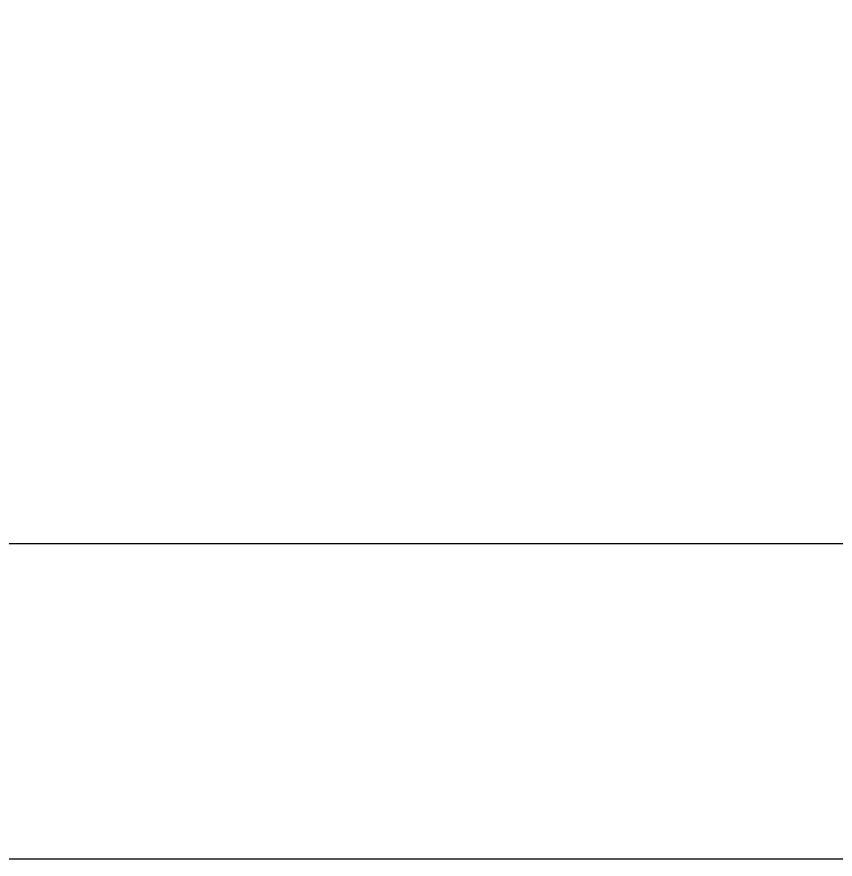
# Model space of a CAD drawing. Header units: millimetres. Extents: x -59 to 123, y 54 to 155.
# Drawn here: x -36.439 to -36.0495, y 150.3823 to 150.7831 of the extents above; entities that cross this region are included whole.
import ezdxf

# ---------------------------------------------------------------- set-up
doc = ezdxf.new("R2010")
doc.units = ezdxf.units.MM
doc.linetypes.add('CONTINUA', pattern=[0])
doc.layers.get('0').update_dxf_attribs({"lineweight": 9})
doc.layers.get('Defpoints').update_dxf_attribs({"lineweight": 0})
doc.layers.add('A-COT', color=8, linetype='Continuous')
doc.layers.add('MUROS', color=7, linetype='Continuous', lineweight=80)
doc.styles.add('style1', font='arial.ttf', dxfattribs={"height": 0.1})
doc.dimstyles.new('luis1', dxfattribs={"dimtxt": 0.1, "dimasz": 0.08, "dimexe": 0.08, "dimexo": 0.08, "dimgap": 0.08, "dimtad": 2, "dimzin": 4, "dimdsep": 46, "dimtxsty": 'style1', "dimblk": 'ARCHTICK', "dimcen": 2, "dimdle": 0.08, "dimclrd": 256, "dimclre": 256, "dimclrt": 256, "dimadec": 0, "dimazin": 1, "dimtfac": 1, "dimtix": 1, "dimtmove": 0, "dimatfit": 3, "dimfxl": 1, "dimtolj": 1, "dimarcsym": 0})

# ---------------------------------------------------------------- blocks, each defined once
blk = doc.blocks.new('_ArchTick')
at = {"color": 0, "linetype": 'ByBlock', "const_width": 0.15}
blk.add_lwpolyline([(-0.5, -0.5), (0.5, 0.5)], dxfattribs=at)
blk = doc.blocks.new('*D295')
at = {"layer": 'A-COT', "linetype": 'Continuous', "lineweight": -2, "transparency": 16777216}
for p, q in [((-40.65814, 150.68858), (-40.65814, 150.86858)), ((-35.35814, 150.68858), (-35.35814, 150.86858)), ((-40.73814, 150.78858), (-35.27814, 150.78858))]:
    blk.add_line(p, q, dxfattribs=at)
at = {"layer": 'Defpoints', "color": 0, "linetype": 'CONTINUA', "transparency": 16777216}
for p in [(-35.35814, 150.78858), (-40.65814, 150.38228), (-35.35814, 150.38228)]:
    blk.add_point(p, dxfattribs=at)
at = {"layer": 'A-COT', "linetype": 'CONTINUA', "lineweight": -2, "transparency": 16777216, "xscale": 0.08, "yscale": 0.08, "zscale": 0.08, "rotation": 180}
blk.add_blockref('_ArchTick', (-40.65814, 150.78858), dxfattribs=at)
at = {"layer": 'A-COT', "linetype": 'CONTINUA', "lineweight": -2, "transparency": 16777216, "xscale": 0.08, "yscale": 0.08, "zscale": 0.08}
blk.add_blockref('_ArchTick', (-35.35814, 150.78858), dxfattribs=at)
at = {"layer": 'A-COT', "linetype": 'CONTINUA', "lineweight": 5, "transparency": 16777216, "insert": (-38.00814, 150.91967), "char_height": 0.1, "attachment_point": 5, "style": 'style1'}
blk.add_mtext('\\A1;5.30', dxfattribs=at)
blk = doc.blocks.new('*D1233')
at = {"layer": 'A-COT', "linetype": 'Continuous', "lineweight": -2, "transparency": 16777216}
for p, q in [((-40.80814, 151.60954), (-40.80814, 151.78954)), ((-32.30814, 151.60954), (-32.30814, 151.78954)), ((-40.88814, 151.70954), (-32.22814, 151.70954))]:
    blk.add_line(p, q, dxfattribs=at)
at = {"layer": 'Defpoints', "color": 0, "linetype": 'CONTINUA', "transparency": 16777216}
for p in [(-32.30814, 151.70954), (-40.80814, 150.53228), (-32.30814, 150.53228)]:
    blk.add_point(p, dxfattribs=at)
at = {"layer": 'A-COT', "linetype": 'CONTINUA', "lineweight": -2, "transparency": 16777216, "xscale": 0.08, "yscale": 0.08, "zscale": 0.08, "rotation": 180}
blk.add_blockref('_ArchTick', (-40.80814, 151.70954), dxfattribs=at)
at = {"layer": 'A-COT', "linetype": 'CONTINUA', "lineweight": -2, "transparency": 16777216, "xscale": 0.08, "yscale": 0.08, "zscale": 0.08}
blk.add_blockref('_ArchTick', (-32.30814, 151.70954), dxfattribs=at)
at = {"layer": 'A-COT', "linetype": 'CONTINUA', "lineweight": 5, "transparency": 16777216, "insert": (-36.55814, 151.8406), "char_height": 0.1, "attachment_point": 5, "style": 'style1'}
blk.add_mtext('\\A1;8.50', dxfattribs=at)

msp = doc.modelspace()

# ---------------------------------------------------------------- linework, layer by layer
at = {"layer": 'MUROS', "lineweight": 5}
for p, q in [((-35.20814, 150.53228), (-40.80814, 150.53228)), ((-35.35814, 150.38228), (-40.65814, 150.38228))]:
    msp.add_line(p, q, dxfattribs=at)

# ---------------------------------------------------------------- dimensions: what is measured, and where the dimension line sits
at = {"layer": 'A-COT', "linetype": 'CONTINUA', "lineweight": 5}
for base, p1, p2, override, picture, middle in [((-32.30814, 151.70954), (-40.80814, 150.53228), (-32.30814, 150.53228), {"dimfxl": 0.1, "dimfxlon": 1, "dimarcsym": 2}, '*D1233', (-36.55814, 151.8406)), ((-35.35814, 150.78858), (-40.65814, 150.38228), (-35.35814, 150.38228), {"dimtmove": 1, "dimfxl": 0.1, "dimfxlon": 1, "dimarcsym": 2}, '*D295', (-38.00814, 150.91967))]:
    dim = msp.add_linear_dim(base=base, p1=p1, p2=p2, dimstyle='luis1', override=override, dxfattribs=at)
    dim.commit()
    dim.dimension.update_dxf_attribs({"geometry": picture, "text_midpoint": middle})

doc.saveas('drawing.dxf')
